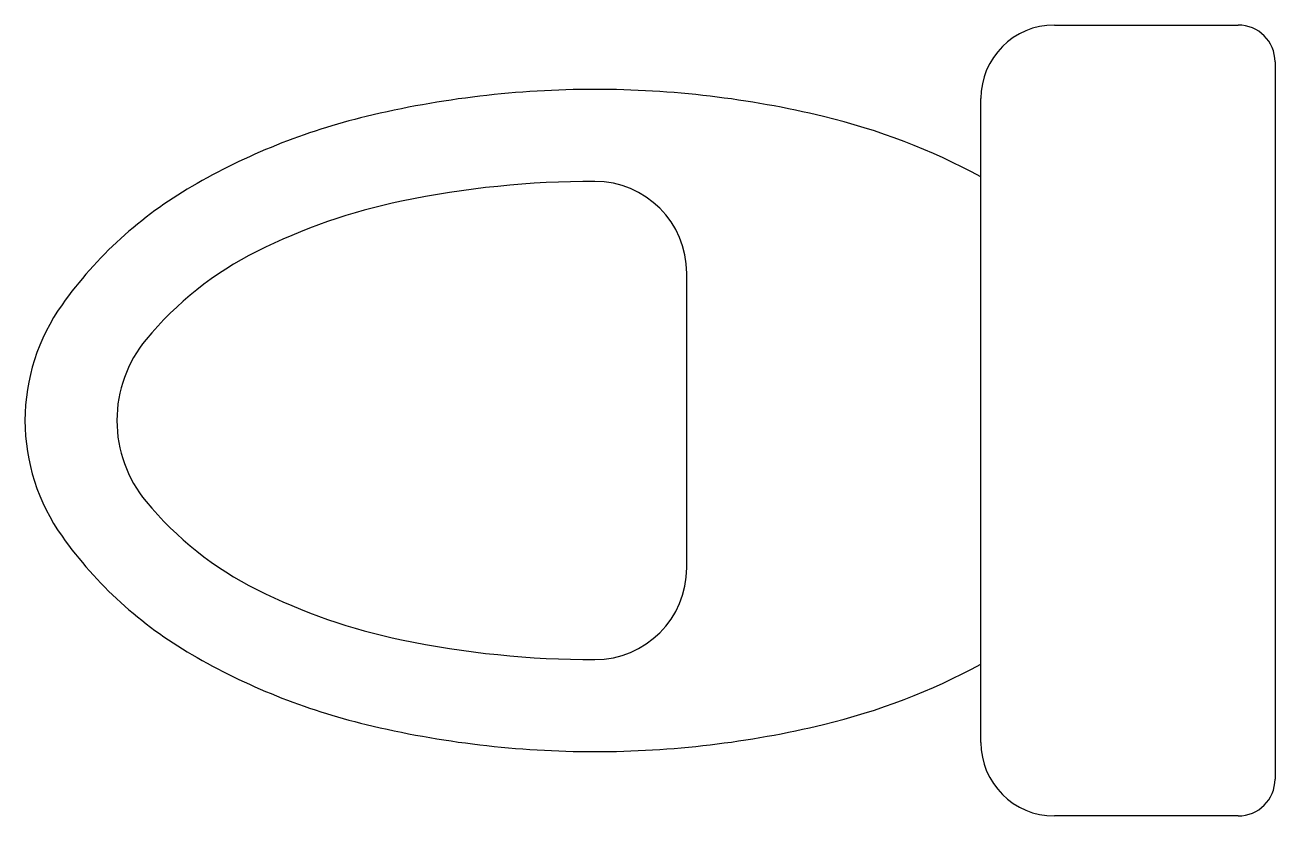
# Model space of a CAD drawing. Extents: x -68 to 0, y -21.5 to 21.5.
import ezdxf

# ---------------------------------------------------------------- set-up
doc = ezdxf.new("R2010")
doc.units = 0
doc.header["$LTSCALE"] = 25
doc.header["$MEASUREMENT"] = 0
doc.layers.get('0').update_dxf_attribs({"linetype": 'CONTINUOUS'})

msp = doc.modelspace()

# ---------------------------------------------------------------- linework, layer by layer
at = {"color": 0, "linetype": 'ByBlock'}
for p, q in [((-12, 21.5), (-2, 21.5)), ((0, 19.5), (0, -19.5)), ((-16, -17.5), (-16, 17.5)), ((0, 17), (0, -17)), ((-32, -8), (-32, 8)), ((-2, -21.5), (-12, -21.5))]:
    msp.add_line(p, q, dxfattribs=at)
for points in [[(-16, 13.244, 0.065133), (-24.557, 16.525, 0.059076), (-37, 18, 0.059076), (-49.443, 16.525, 0.072637), (-58.92, 12.728, 0.106674), (-65.985, 6.296, 0.156162), (-68, 0, 0.156162)], [(-37, 13, 0.051099), (-47.515, 11.923, 0.064948), (-55.385, 9.192, 0.104203), (-61.413, 4.404, 0.174705), (-63, 0, 0.174705)], [(-68, 0, 0.156162), (-65.985, -6.296, 0.106674), (-58.92, -12.728, 0.072637), (-49.443, -16.525, 0.059076), (-37, -18, 0.059076), (-24.557, -16.525, 0.065133), (-16, -13.244, 0.106674)], [(-63, 0, 0.174705), (-61.413, -4.404, 0.104203), (-55.385, -9.192, 0.064948), (-47.515, -11.923, 0.051099), (-37, -13, 0.051099)]]:
    msp.add_lwpolyline(points, format="xyb", dxfattribs=at)
for centre, radius, start, end in [((-12, 17.5), 4, 90, 180), ((-2, 19.5), 2, 0, 90), ((-37, 8), 5, 0, 90), ((-37, -8), 5, 270, 0), ((-12, -17.5), 4, 180, 270), ((-2, -19.5), 2, 270, 0)]:
    msp.add_arc(centre, radius, start, end, dxfattribs=at)

doc.saveas('drawing.dxf')
